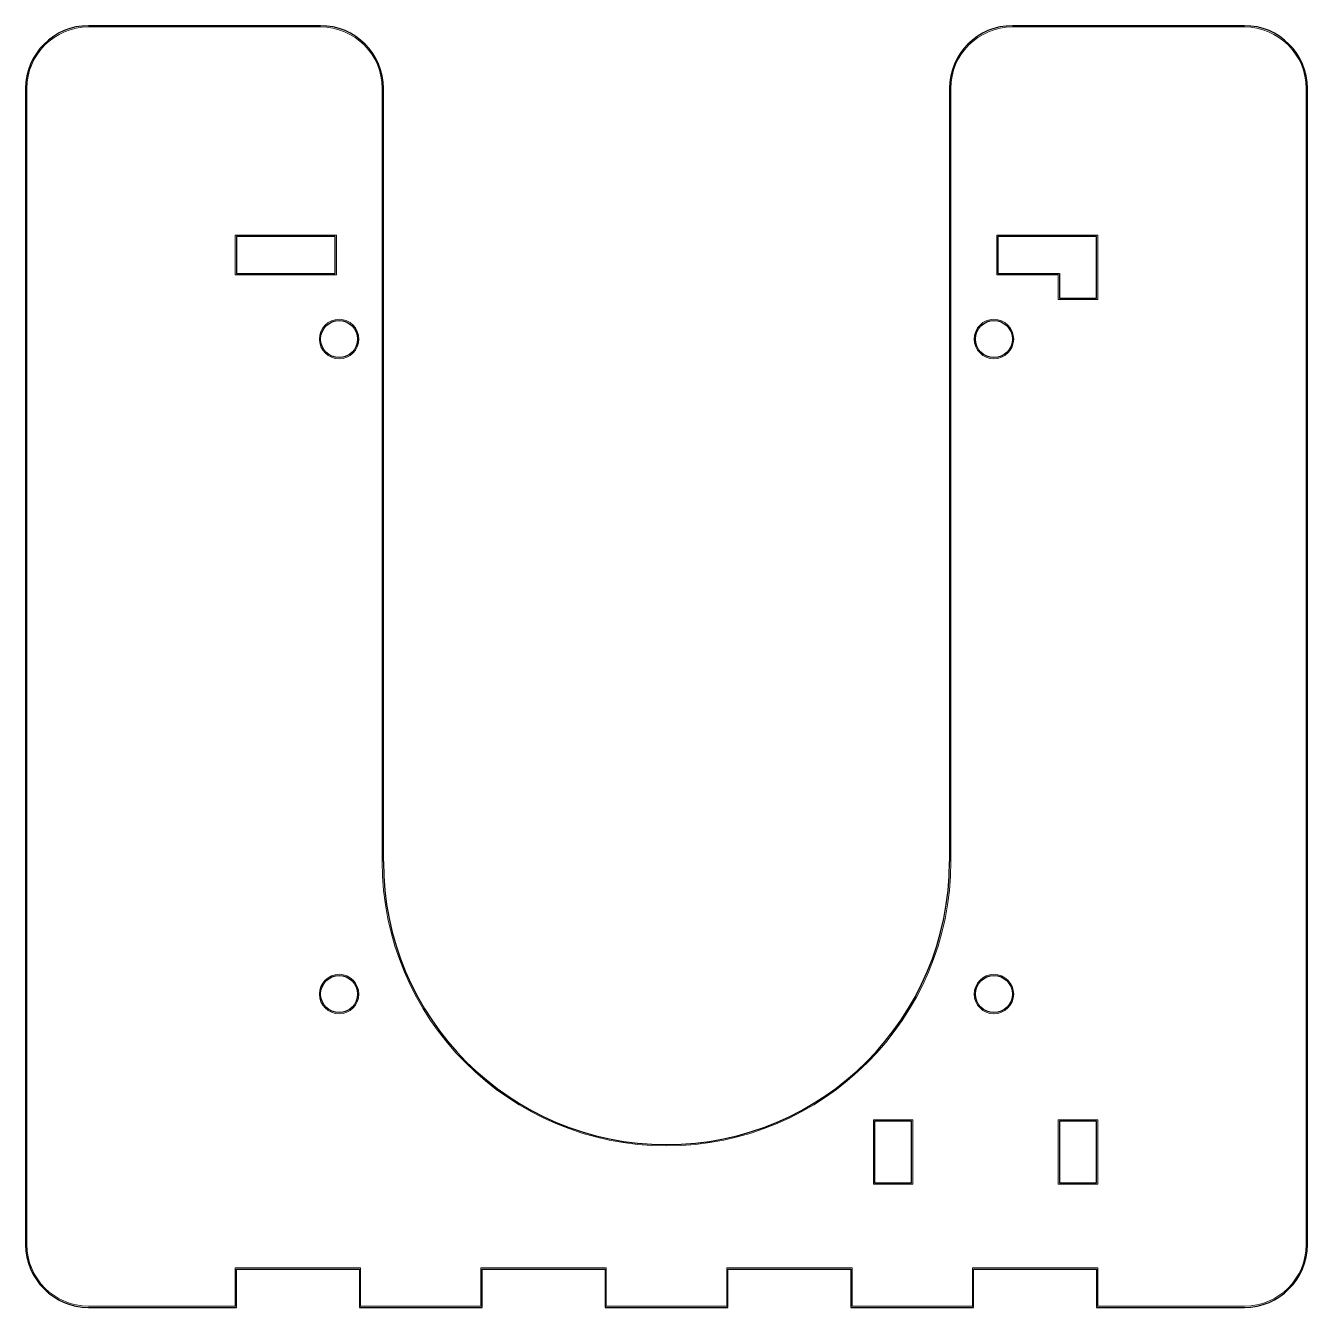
# Model space of a CAD drawing. Header units: millimetres. Extents: x 28 to 132, y 148 to 252.
import ezdxf

# ---------------------------------------------------------------- set-up
doc = ezdxf.new("R2010")
doc.units = ezdxf.units.MM
doc.layers.add('CUT', color=1, linetype='Continuous')

msp = doc.modelspace()

# ---------------------------------------------------------------- linework, layer by layer
at = {"color": 7, "linetype": 'Continuous', "lineweight": 15}
for p, q in [((51.78, 251.47), (32.96, 251.47)), ((126.71, 251.47), (107.89, 251.47)), ((27.96, 246.47), (27.96, 152.73)), ((56.78, 183.79), (56.78, 246.47)), ((102.89, 246.47), (102.89, 183.79)), ((131.71, 152.73), (131.71, 246.47)), ((53.06, 234.57), (44.86, 234.57)), ((44.86, 234.57), (44.86, 231.37)), ((53.06, 231.37), (53.06, 234.57)), ((114.81, 234.57), (106.61, 234.57)), ((106.61, 234.57), (106.61, 231.37)), ((114.81, 229.37), (114.81, 234.57)), ((44.86, 231.37), (53.06, 231.37)), ((106.61, 231.37), (111.61, 231.37)), ((111.61, 231.37), (111.61, 229.37)), ((111.61, 229.37), (114.81, 229.37)), ((96.61, 162.83), (96.61, 157.63)), ((99.81, 162.83), (96.61, 162.83)), ((99.81, 157.63), (99.81, 162.83)), ((114.81, 162.83), (111.61, 162.83)), ((111.61, 162.83), (111.61, 157.63)), ((114.81, 157.63), (114.81, 162.83)), ((96.61, 157.63), (99.81, 157.63)), ((111.61, 157.63), (114.81, 157.63)), ((55.03, 150.83), (44.86, 150.83)), ((44.86, 150.83), (44.86, 147.73)), ((55.03, 147.73), (55.03, 150.83)), ((74.95, 150.83), (64.79, 150.83)), ((64.79, 150.83), (64.79, 147.73)), ((74.95, 147.73), (74.95, 150.83)), ((94.88, 150.83), (84.72, 150.83)), ((84.72, 150.83), (84.72, 147.73)), ((94.88, 147.73), (94.88, 150.83)), ((114.81, 150.83), (104.64, 150.83)), ((104.64, 150.83), (104.64, 147.73)), ((114.81, 147.73), (114.81, 150.83)), ((32.96, 147.73), (44.86, 147.73)), ((55.03, 147.73), (64.79, 147.73)), ((74.95, 147.73), (84.72, 147.73)), ((94.88, 147.73), (104.64, 147.73)), ((114.81, 147.73), (126.71, 147.73))]:
    msp.add_line(p, q, dxfattribs=at)
at = {"color": 7, "linetype": 'Continuous', "lineweight": 0}
for p, q in [((51.78, 251.47), (32.96, 251.47)), ((126.71, 251.47), (107.89, 251.47)), ((27.96, 246.47), (27.96, 152.73)), ((56.78, 183.79), (56.78, 246.47)), ((102.89, 246.47), (102.89, 183.79)), ((131.71, 152.73), (131.71, 246.47)), ((53.06, 234.57), (44.86, 234.57)), ((44.86, 234.57), (44.86, 231.37)), ((53.06, 231.37), (53.06, 234.57)), ((106.61, 234.57), (106.61, 231.37)), ((114.81, 234.57), (106.61, 234.57)), ((114.81, 229.37), (114.81, 234.57)), ((44.86, 231.37), (53.06, 231.37)), ((106.61, 231.37), (111.61, 231.37)), ((111.61, 231.37), (111.61, 229.37)), ((111.61, 229.37), (114.81, 229.37)), ((96.61, 162.83), (96.61, 157.63)), ((99.81, 162.83), (96.61, 162.83)), ((99.81, 157.63), (99.81, 162.83)), ((111.61, 162.83), (111.61, 157.63)), ((114.81, 162.83), (111.61, 162.83)), ((114.81, 157.63), (114.81, 162.83)), ((96.61, 157.63), (99.81, 157.63)), ((111.61, 157.63), (114.81, 157.63)), ((44.86, 147.73), (44.86, 150.83)), ((44.86, 150.83), (55.03, 150.83)), ((55.03, 150.83), (55.03, 147.73)), ((64.79, 147.73), (64.79, 150.83)), ((64.79, 150.83), (74.95, 150.83)), ((74.95, 150.83), (74.95, 147.73)), ((84.72, 147.73), (84.72, 150.83)), ((84.72, 150.83), (94.88, 150.83)), ((94.88, 150.83), (94.88, 147.73)), ((104.64, 147.73), (104.64, 150.83)), ((104.64, 150.83), (114.81, 150.83)), ((114.81, 150.83), (114.81, 147.73)), ((32.96, 147.73), (44.86, 147.73)), ((55.03, 147.73), (64.79, 147.73)), ((74.95, 147.73), (84.72, 147.73)), ((94.88, 147.73), (104.64, 147.73)), ((114.81, 147.73), (126.71, 147.73))]:
    msp.add_line(p, q, dxfattribs=at)
at = {"color": 7, "linetype": 'Continuous', "lineweight": 15}
for centre in [(53.28, 226.16), (106.39, 226.16), (53.28, 173.04), (106.39, 173.04)]:
    msp.add_circle(centre, 1.6, dxfattribs=at)
at = {"color": 7, "linetype": 'Continuous', "lineweight": 0}
for centre in [(53.28, 226.16), (106.39, 226.16), (53.28, 173.04), (106.39, 173.04)]:
    msp.add_circle(centre, 1.6, dxfattribs=at)
at = {"color": 7, "linetype": 'Continuous', "lineweight": 15}
for centre, radius, start, end in [((32.96, 246.47), 5, 90, 180), ((51.78, 246.47), 5, 0, 90), ((107.89, 246.47), 5, 90, 180), ((126.71, 246.47), 5, 0, 90), ((79.83, 183.79), 23.06, 180, 0), ((32.96, 152.73), 5, 180, 270), ((126.71, 152.73), 5, 270, 0)]:
    msp.add_arc(centre, radius, start, end, dxfattribs=at)
at = {"color": 7, "linetype": 'Continuous', "lineweight": 0}
for centre, radius, start, end in [((32.96, 246.47), 5, 90, 180), ((51.78, 246.47), 5, 0, 90), ((107.89, 246.47), 5, 90, 180), ((126.71, 246.47), 5, 0, 90), ((79.83, 183.79), 23.06, 180, 0), ((32.96, 152.73), 5, 180, 270), ((126.71, 152.73), 5, 270, 0)]:
    msp.add_arc(centre, radius, start, end, dxfattribs=at)
at = {"layer": 'CUT'}
for p, q in [((51.78, 251.57), (32.96, 251.57)), ((126.71, 251.57), (107.89, 251.57)), ((27.86, 246.47), (27.86, 152.73)), ((56.88, 183.79), (56.88, 246.47)), ((102.79, 246.47), (102.79, 183.79)), ((131.81, 152.73), (131.81, 246.47)), ((52.96, 234.47), (44.96, 234.47)), ((44.96, 234.47), (44.96, 231.47)), ((52.96, 231.47), (52.96, 234.47)), ((114.71, 234.47), (106.71, 234.47)), ((106.71, 234.47), (106.71, 231.47)), ((114.71, 229.47), (114.71, 234.47)), ((44.96, 231.47), (52.96, 231.47)), ((106.71, 231.47), (111.71, 231.47)), ((111.71, 231.47), (111.71, 229.47)), ((111.71, 229.47), (114.71, 229.47)), ((99.71, 162.73), (96.71, 162.73)), ((96.71, 162.73), (96.71, 157.73)), ((99.71, 157.73), (99.71, 162.73)), ((114.71, 162.73), (111.71, 162.73)), ((111.71, 162.73), (111.71, 157.73)), ((114.71, 157.73), (114.71, 162.73)), ((96.71, 157.73), (99.71, 157.73)), ((111.71, 157.73), (114.71, 157.73)), ((44.96, 147.63), (44.96, 150.73)), ((44.96, 150.73), (54.93, 150.73)), ((54.93, 150.73), (54.93, 147.63)), ((64.89, 147.63), (64.89, 150.73)), ((64.89, 150.73), (74.85, 150.73)), ((74.85, 150.73), (74.85, 147.63)), ((84.82, 147.63), (84.82, 150.73)), ((84.82, 150.73), (94.78, 150.73)), ((94.78, 150.73), (94.78, 147.63)), ((104.74, 147.63), (104.74, 150.73)), ((104.74, 150.73), (114.71, 150.73)), ((114.71, 150.73), (114.71, 147.63)), ((32.96, 147.63), (44.96, 147.63)), ((54.93, 147.63), (64.89, 147.63)), ((74.85, 147.63), (84.82, 147.63)), ((94.78, 147.63), (104.74, 147.63)), ((114.71, 147.63), (126.71, 147.63))]:
    msp.add_line(p, q, dxfattribs=at)
for centre in [(53.28, 226.16), (106.39, 226.16), (53.28, 173.04), (106.39, 173.04)]:
    msp.add_circle(centre, 1.5, dxfattribs=at)
for centre, radius, start, end in [((32.96, 246.47), 5.1, 90, 180), ((51.78, 246.47), 5.1, 0, 90), ((107.89, 246.47), 5.1, 90, 180), ((126.71, 246.47), 5.1, 0, 90), ((79.83, 183.79), 22.96, 180, 0), ((32.96, 152.73), 5.1, 180, 270), ((126.71, 152.73), 5.1, 270, 0)]:
    msp.add_arc(centre, radius, start, end, dxfattribs=at)

doc.saveas('drawing.dxf')
